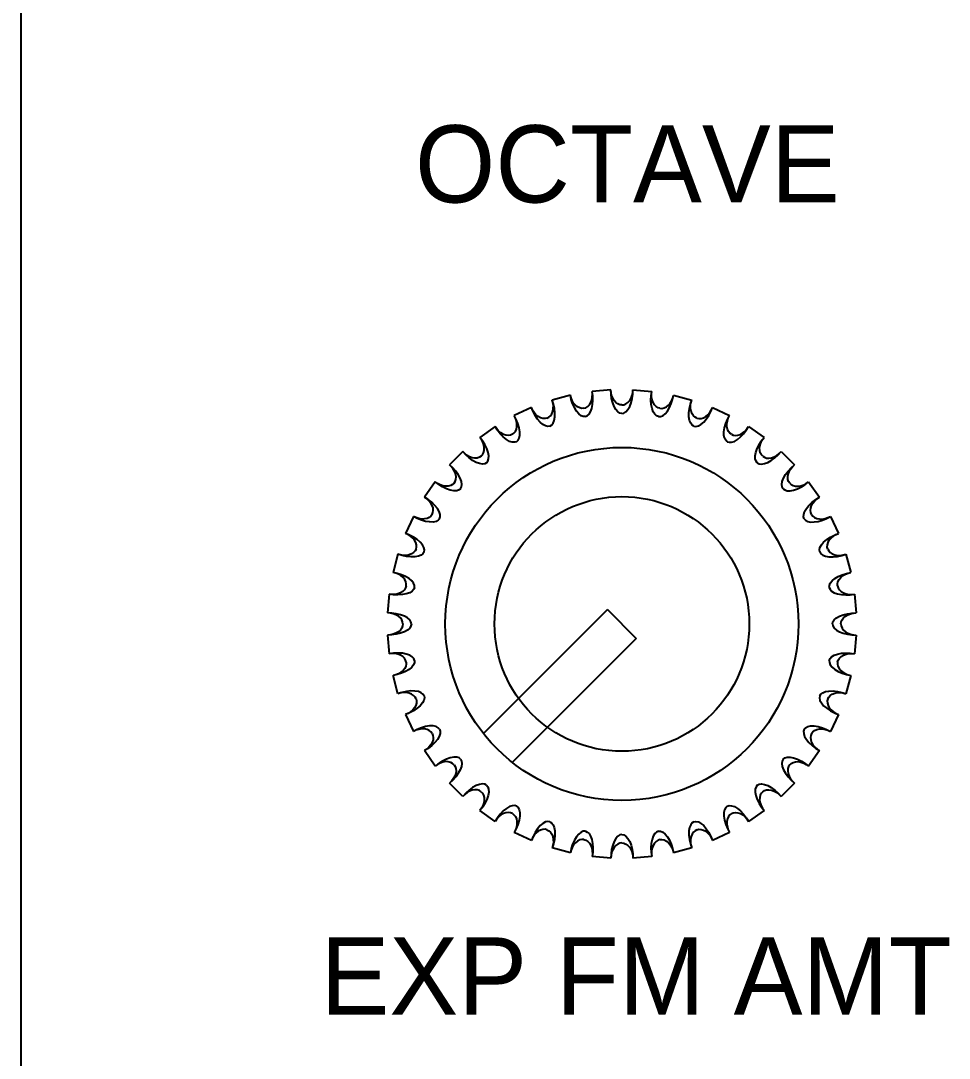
# Model space of a CAD drawing. Extents: x 0 to 71, y 0 to 129.
# Drawn here: x 0 to 27.34, y 63.71 to 94.27 of the extents above; entities that cross this region are included whole.
import ezdxf

# ---------------------------------------------------------------- set-up
doc = ezdxf.new("R2010")
doc.units = 0
doc.linetypes.add('BORDER', pattern=[0.875, 0.25, -0.125, 0.25, -0.125, 0, -0.125])
doc.layers.add('DXF_VCO-1A-PCB-RESTRAINTS2', color=7, linetype='CONTINUOUS')
doc.layers.add('LAYER1', color=7, linetype='CONTINUOUS')
doc.styles.add('TEXT554461', font='txt', dxfattribs={"height": 0.2})
doc.styles.add('TEXT554756', font='txt', dxfattribs={"height": 0.2})

msp = doc.modelspace()

# ---------------------------------------------------------------- linework, layer by layer
at = {"layer": 'DXF_VCO-1A-PCB-RESTRAINTS2', "color": 178}
for p, q in [((0, 128.5, 1.587), (0, 0, 1.587)), ((16.182, 83.239), (15.645, 83.095)), ((17.375, 83.4), (16.822, 83.352)), ((18.025, 83.4), (18.578, 83.352)), ((19.218, 83.239), (19.755, 83.095)), ((15.035, 82.873), (14.531, 82.638)), ((20.365, 82.873), (20.869, 82.638)), ((13.969, 82.313), (13.514, 81.995)), ((21.431, 82.313), (21.886, 81.995)), ((13.016, 81.577), (12.623, 81.184)), ((22.384, 81.577), (22.777, 81.184)), ((12.205, 80.686), (11.887, 80.232)), ((23.195, 80.686), (23.513, 80.232)), ((11.562, 79.669), (11.327, 79.165)), ((23.838, 79.669), (24.073, 79.165)), ((11.105, 78.555), (10.961, 78.018)), ((24.295, 78.555), (24.439, 78.018)), ((10.848, 77.378), (10.8, 76.825)), ((24.552, 77.378), (24.6, 76.825)), ((17.276, 76.924), (13.623, 73.272)), ((17.276, 76.924), (18.124, 76.076)), ((10.8, 76.175), (10.848, 75.622)), ((24.6, 76.175), (24.552, 75.622)), ((18.124, 76.076), (14.472, 72.423)), ((11.105, 74.446), (10.961, 74.982)), ((24.439, 74.982), (24.295, 74.446)), ((11.327, 73.835), (11.562, 73.332)), ((24.073, 73.835), (23.838, 73.332)), ((12.205, 72.314), (11.887, 72.769)), ((23.513, 72.769), (23.195, 72.314)), ((13.016, 71.423), (12.623, 71.816)), ((22.777, 71.816), (22.384, 71.423)), ((13.969, 70.687), (13.514, 71.005)), ((21.886, 71.005), (21.431, 70.687)), ((15.035, 70.127), (14.531, 70.362)), ((20.869, 70.362), (20.365, 70.127)), ((16.182, 69.761), (15.645, 69.905)), ((19.755, 69.905), (19.218, 69.761)), ((17.375, 69.6), (16.822, 69.648)), ((18.578, 69.648), (18.025, 69.6))]:
    msp.add_line(p, q, dxfattribs=at)
for points in [[(16.58, 82.852, 0), (16.52, 82.849, 0), (16.457, 82.862, 0), (16.392, 82.893, 0), (16.331, 82.942, 0), (16.277, 83.006, 0), (16.233, 83.08, 0), (16.201, 83.159, 0), (16.182, 83.239, 0)], [(16.623, 82.606, 0), (16.563, 82.607, 0), (16.497, 82.634, 0), (16.428, 82.687, 0), (16.361, 82.768, 0), (16.3, 82.871, 0), (16.249, 82.989, 0), (16.209, 83.114, 0), (16.182, 83.239, 0)], [(16.58, 82.852, 0), (16.637, 82.87, 0), (16.692, 82.904, 0), (16.742, 82.955, 0), (16.783, 83.022, 0), (16.812, 83.1, 0), (16.828, 83.185, 0), (16.831, 83.27, 0), (16.822, 83.352, 0)], [(16.623, 82.606, 0), (16.68, 82.628, 0), (16.733, 82.675, 0), (16.779, 82.749, 0), (16.814, 82.848, 0), (16.836, 82.965, 0), (16.844, 83.094, 0), (16.839, 83.225, 0), (16.822, 83.352, 0)], [(17.7, 82.7, 0), (17.641, 82.712, 0), (17.58, 82.749, 0), (17.522, 82.814, 0), (17.47, 82.905, 0), (17.428, 83.017, 0), (17.398, 83.143, 0), (17.38, 83.273, 0), (17.375, 83.4, 0)], [(17.7, 82.95, 0), (17.641, 82.958, 0), (17.58, 82.982, 0), (17.522, 83.023, 0), (17.47, 83.082, 0), (17.428, 83.154, 0), (17.398, 83.235, 0), (17.38, 83.318, 0), (17.375, 83.4, 0)], [(17.7, 82.7, 0), (17.759, 82.712, 0), (17.82, 82.749, 0), (17.878, 82.814, 0), (17.93, 82.905, 0), (17.972, 83.017, 0), (18.002, 83.143, 0), (18.02, 83.273, 0), (18.025, 83.4, 0)], [(17.7, 82.95, 0), (17.759, 82.958, 0), (17.82, 82.982, 0), (17.878, 83.023, 0), (17.93, 83.082, 0), (17.972, 83.154, 0), (18.002, 83.235, 0), (18.02, 83.318, 0), (18.025, 83.4, 0)], [(18.777, 82.606, 0), (18.72, 82.628, 0), (18.667, 82.675, 0), (18.621, 82.749, 0), (18.586, 82.848, 0), (18.564, 82.965, 0), (18.556, 83.094, 0), (18.561, 83.225, 0), (18.578, 83.352, 0)], [(18.82, 82.852, 0), (18.763, 82.87, 0), (18.708, 82.904, 0), (18.658, 82.955, 0), (18.617, 83.022, 0), (18.588, 83.1, 0), (18.572, 83.185, 0), (18.569, 83.27, 0), (18.578, 83.352, 0)], [(18.777, 82.606, 0), (18.837, 82.607, 0), (18.903, 82.634, 0), (18.972, 82.687, 0), (19.039, 82.768, 0), (19.1, 82.871, 0), (19.151, 82.989, 0), (19.191, 83.114, 0), (19.218, 83.239, 0)], [(18.82, 82.852, 0), (18.88, 82.849, 0), (18.943, 82.862, 0), (19.008, 82.893, 0), (19.069, 82.942, 0), (19.123, 83.006, 0), (19.167, 83.08, 0), (19.199, 83.159, 0), (19.218, 83.239, 0)], [(15.494, 82.561, 0), (15.436, 82.548, 0), (15.371, 82.55, 0), (15.302, 82.569, 0), (15.233, 82.606, 0), (15.169, 82.66, 0), (15.113, 82.725, 0), (15.068, 82.798, 0), (15.035, 82.873, 0)], [(15.579, 82.326, 0), (15.52, 82.317, 0), (15.45, 82.331, 0), (15.373, 82.373, 0), (15.293, 82.44, 0), (15.215, 82.531, 0), (15.144, 82.639, 0), (15.083, 82.755, 0), (15.035, 82.873, 0)], [(15.494, 82.561, 0), (15.547, 82.588, 0), (15.596, 82.632, 0), (15.636, 82.691, 0), (15.665, 82.764, 0), (15.68, 82.846, 0), (15.681, 82.932, 0), (15.668, 83.016, 0), (15.645, 83.095, 0)], [(15.579, 82.326, 0), (15.631, 82.357, 0), (15.675, 82.413, 0), (15.708, 82.494, 0), (15.725, 82.598, 0), (15.727, 82.717, 0), (15.712, 82.845, 0), (15.684, 82.974, 0), (15.645, 83.095, 0)], [(19.821, 82.326, 0), (19.769, 82.357, 0), (19.725, 82.413, 0), (19.692, 82.494, 0), (19.675, 82.598, 0), (19.673, 82.717, 0), (19.688, 82.845, 0), (19.716, 82.974, 0), (19.755, 83.095, 0)], [(19.906, 82.561, 0), (19.853, 82.588, 0), (19.804, 82.632, 0), (19.764, 82.691, 0), (19.735, 82.764, 0), (19.72, 82.846, 0), (19.719, 82.932, 0), (19.732, 83.016, 0), (19.755, 83.095, 0)], [(19.821, 82.326, 0), (19.88, 82.317, 0), (19.95, 82.331, 0), (20.027, 82.373, 0), (20.107, 82.44, 0), (20.185, 82.531, 0), (20.256, 82.639, 0), (20.317, 82.755, 0), (20.365, 82.873, 0)], [(19.906, 82.561, 0), (19.964, 82.548, 0), (20.029, 82.55, 0), (20.098, 82.569, 0), (20.167, 82.606, 0), (20.231, 82.66, 0), (20.287, 82.725, 0), (20.332, 82.798, 0), (20.365, 82.873, 0)], [(14.475, 82.086, 0), (14.522, 82.122, 0), (14.563, 82.173, 0), (14.592, 82.238, 0), (14.608, 82.315, 0), (14.609, 82.398, 0), (14.594, 82.483, 0), (14.568, 82.565, 0), (14.531, 82.638, 0)], [(14.6, 81.869, 0), (14.645, 81.909, 0), (14.679, 81.972, 0), (14.697, 82.057, 0), (14.696, 82.162, 0), (14.677, 82.28, 0), (14.64, 82.404, 0), (14.59, 82.525, 0), (14.531, 82.638, 0)], [(20.8, 81.869, 0), (20.755, 81.909, 0), (20.721, 81.972, 0), (20.703, 82.057, 0), (20.704, 82.162, 0), (20.723, 82.28, 0), (20.76, 82.404, 0), (20.81, 82.525, 0), (20.869, 82.638, 0)], [(20.925, 82.086, 0), (20.878, 82.122, 0), (20.837, 82.173, 0), (20.808, 82.238, 0), (20.792, 82.315, 0), (20.791, 82.398, 0), (20.806, 82.483, 0), (20.832, 82.565, 0), (20.869, 82.638, 0)], [(14.475, 82.086, 0), (14.42, 82.063, 0), (14.356, 82.054, 0), (14.284, 82.061, 0), (14.21, 82.085, 0), (14.138, 82.126, 0), (14.071, 82.181, 0), (14.014, 82.245, 0), (13.969, 82.313, 0)], [(14.6, 81.869, 0), (14.543, 81.85, 0), (14.472, 81.852, 0), (14.389, 81.879, 0), (14.298, 81.932, 0), (14.206, 82.008, 0), (14.117, 82.102, 0), (14.037, 82.206, 0), (13.969, 82.313, 0)], [(20.8, 81.869, 0), (20.857, 81.85, 0), (20.928, 81.852, 0), (21.011, 81.879, 0), (21.102, 81.932, 0), (21.194, 82.008, 0), (21.283, 82.102, 0), (21.363, 82.206, 0), (21.431, 82.313, 0)], [(20.925, 82.086, 0), (20.98, 82.063, 0), (21.044, 82.054, 0), (21.116, 82.061, 0), (21.19, 82.085, 0), (21.262, 82.126, 0), (21.329, 82.181, 0), (21.386, 82.245, 0), (21.431, 82.313, 0)], [(13.554, 81.441, 0), (13.594, 81.485, 0), (13.625, 81.542, 0), (13.643, 81.612, 0), (13.645, 81.69, 0), (13.631, 81.772, 0), (13.603, 81.853, 0), (13.562, 81.929, 0), (13.514, 81.995, 0)], [(13.715, 81.25, 0), (13.752, 81.297, 0), (13.775, 81.364, 0), (13.778, 81.451, 0), (13.759, 81.554, 0), (13.719, 81.667, 0), (13.662, 81.783, 0), (13.591, 81.894, 0), (13.514, 81.995, 0)], [(21.685, 81.25, 0), (21.648, 81.297, 0), (21.625, 81.364, 0), (21.622, 81.451, 0), (21.641, 81.554, 0), (21.681, 81.667, 0), (21.738, 81.783, 0), (21.809, 81.894, 0), (21.886, 81.995, 0)], [(21.846, 81.441, 0), (21.806, 81.485, 0), (21.775, 81.542, 0), (21.757, 81.612, 0), (21.755, 81.69, 0), (21.769, 81.772, 0), (21.797, 81.853, 0), (21.838, 81.929, 0), (21.886, 81.995, 0)], [(13.554, 81.441, 0), (13.504, 81.409, 0), (13.442, 81.388, 0), (13.371, 81.383, 0), (13.293, 81.394, 0), (13.215, 81.422, 0), (13.14, 81.465, 0), (13.073, 81.518, 0), (13.016, 81.577, 0)], [(13.715, 81.25, 0), (13.662, 81.221, 0), (13.592, 81.21, 0), (13.505, 81.223, 0), (13.407, 81.259, 0), (13.303, 81.318, 0), (13.199, 81.394, 0), (13.102, 81.483, 0), (13.016, 81.577, 0)], [(21.685, 81.25, 0), (21.738, 81.221, 0), (21.808, 81.21, 0), (21.895, 81.223, 0), (21.993, 81.259, 0), (22.097, 81.318, 0), (22.201, 81.394, 0), (22.298, 81.483, 0), (22.384, 81.577, 0)], [(21.846, 81.441, 0), (21.896, 81.409, 0), (21.958, 81.388, 0), (22.029, 81.383, 0), (22.107, 81.394, 0), (22.185, 81.422, 0), (22.26, 81.465, 0), (22.327, 81.518, 0), (22.384, 81.577, 0)], [(12.759, 80.646, 0), (12.791, 80.696, 0), (12.812, 80.758, 0), (12.817, 80.829, 0), (12.806, 80.907, 0), (12.778, 80.985, 0), (12.735, 81.06, 0), (12.682, 81.128, 0), (12.623, 81.184, 0)], [(12.951, 80.485, 0), (12.98, 80.538, 0), (12.99, 80.609, 0), (12.977, 80.695, 0), (12.941, 80.793, 0), (12.882, 80.898, 0), (12.806, 81.001, 0), (12.717, 81.098, 0), (12.623, 81.184, 0)], [(22.449, 80.485, 0), (22.42, 80.538, 0), (22.41, 80.609, 0), (22.423, 80.695, 0), (22.459, 80.793, 0), (22.518, 80.898, 0), (22.594, 81.001, 0), (22.683, 81.098, 0), (22.777, 81.184, 0)], [(22.641, 80.646, 0), (22.609, 80.696, 0), (22.588, 80.758, 0), (22.583, 80.829, 0), (22.594, 80.907, 0), (22.622, 80.985, 0), (22.665, 81.06, 0), (22.718, 81.128, 0), (22.777, 81.184, 0)], [(12.759, 80.646, 0), (12.715, 80.606, 0), (12.658, 80.575, 0), (12.589, 80.557, 0), (12.51, 80.555, 0), (12.428, 80.569, 0), (12.347, 80.597, 0), (12.272, 80.638, 0), (12.205, 80.686, 0)], [(12.951, 80.485, 0), (12.904, 80.448, 0), (12.836, 80.425, 0), (12.749, 80.423, 0), (12.646, 80.441, 0), (12.533, 80.481, 0), (12.417, 80.538, 0), (12.306, 80.609, 0), (12.205, 80.686, 0)], [(22.449, 80.485, 0), (22.496, 80.448, 0), (22.564, 80.425, 0), (22.651, 80.423, 0), (22.754, 80.441, 0), (22.867, 80.481, 0), (22.983, 80.538, 0), (23.094, 80.609, 0), (23.195, 80.686, 0)], [(22.641, 80.646, 0), (22.685, 80.606, 0), (22.742, 80.575, 0), (22.811, 80.557, 0), (22.89, 80.555, 0), (22.972, 80.569, 0), (23.053, 80.597, 0), (23.128, 80.638, 0), (23.195, 80.686, 0)], [(12.114, 79.725, 0), (12.137, 79.78, 0), (12.147, 79.844, 0), (12.139, 79.916, 0), (12.115, 79.99, 0), (12.074, 80.063, 0), (12.019, 80.129, 0), (11.955, 80.186, 0), (11.887, 80.232, 0)], [(12.331, 79.6, 0), (12.35, 79.657, 0), (12.348, 79.728, 0), (12.321, 79.811, 0), (12.268, 79.902, 0), (12.192, 79.994, 0), (12.099, 80.083, 0), (11.994, 80.163, 0), (11.887, 80.232, 0)], [(23.069, 79.6, 0), (23.05, 79.657, 0), (23.052, 79.728, 0), (23.079, 79.811, 0), (23.132, 79.902, 0), (23.208, 79.994, 0), (23.301, 80.083, 0), (23.406, 80.163, 0), (23.513, 80.232, 0)], [(23.286, 79.725, 0), (23.263, 79.78, 0), (23.253, 79.844, 0), (23.261, 79.916, 0), (23.285, 79.99, 0), (23.326, 80.063, 0), (23.381, 80.129, 0), (23.445, 80.186, 0), (23.513, 80.232, 0)], [(12.114, 79.725, 0), (12.078, 79.678, 0), (12.027, 79.637, 0), (11.962, 79.608, 0), (11.885, 79.592, 0), (11.802, 79.591, 0), (11.717, 79.606, 0), (11.636, 79.632, 0), (11.562, 79.669, 0)], [(12.331, 79.6, 0), (12.291, 79.555, 0), (12.228, 79.521, 0), (12.143, 79.503, 0), (12.038, 79.504, 0), (11.92, 79.523, 0), (11.796, 79.56, 0), (11.675, 79.61, 0), (11.562, 79.669, 0)], [(23.069, 79.6, 0), (23.109, 79.555, 0), (23.172, 79.521, 0), (23.257, 79.503, 0), (23.362, 79.504, 0), (23.48, 79.523, 0), (23.604, 79.56, 0), (23.725, 79.61, 0), (23.838, 79.669, 0)], [(23.286, 79.725, 0), (23.322, 79.678, 0), (23.373, 79.637, 0), (23.438, 79.608, 0), (23.515, 79.592, 0), (23.598, 79.591, 0), (23.683, 79.606, 0), (23.764, 79.632, 0), (23.838, 79.669, 0)], [(11.639, 78.706, 0), (11.652, 78.764, 0), (11.65, 78.829, 0), (11.631, 78.898, 0), (11.594, 78.967, 0), (11.54, 79.031, 0), (11.475, 79.087, 0), (11.402, 79.132, 0), (11.327, 79.165, 0)], [(11.874, 78.621, 0), (11.883, 78.68, 0), (11.869, 78.75, 0), (11.827, 78.827, 0), (11.76, 78.907, 0), (11.669, 78.985, 0), (11.561, 79.056, 0), (11.445, 79.117, 0), (11.327, 79.165, 0)], [(23.526, 78.621, 0), (23.517, 78.68, 0), (23.531, 78.75, 0), (23.573, 78.827, 0), (23.64, 78.907, 0), (23.731, 78.985, 0), (23.839, 79.056, 0), (23.955, 79.117, 0), (24.073, 79.165, 0)], [(23.761, 78.706, 0), (23.748, 78.764, 0), (23.75, 78.829, 0), (23.769, 78.898, 0), (23.806, 78.967, 0), (23.86, 79.031, 0), (23.925, 79.087, 0), (23.998, 79.132, 0), (24.073, 79.165, 0)], [(11.639, 78.706, 0), (11.612, 78.653, 0), (11.568, 78.605, 0), (11.509, 78.564, 0), (11.436, 78.535, 0), (11.354, 78.52, 0), (11.268, 78.519, 0), (11.184, 78.532, 0), (11.105, 78.555, 0)], [(11.874, 78.621, 0), (11.843, 78.569, 0), (11.787, 78.525, 0), (11.706, 78.493, 0), (11.603, 78.475, 0), (11.483, 78.473, 0), (11.355, 78.488, 0), (11.226, 78.516, 0), (11.105, 78.555, 0)], [(23.526, 78.621, 0), (23.557, 78.569, 0), (23.613, 78.525, 0), (23.694, 78.493, 0), (23.797, 78.475, 0), (23.917, 78.473, 0), (24.045, 78.488, 0), (24.174, 78.516, 0), (24.295, 78.555, 0)], [(23.761, 78.706, 0), (23.788, 78.653, 0), (23.832, 78.605, 0), (23.891, 78.564, 0), (23.964, 78.535, 0), (24.046, 78.52, 0), (24.132, 78.519, 0), (24.216, 78.532, 0), (24.295, 78.555, 0)], [(11.348, 77.62, 0), (11.351, 77.68, 0), (11.338, 77.743, 0), (11.307, 77.808, 0), (11.258, 77.869, 0), (11.194, 77.923, 0), (11.12, 77.967, 0), (11.041, 77.999, 0), (10.961, 78.018, 0)], [(11.594, 77.577, 0), (11.593, 77.637, 0), (11.567, 77.703, 0), (11.513, 77.772, 0), (11.432, 77.839, 0), (11.329, 77.9, 0), (11.211, 77.951, 0), (11.086, 77.991, 0), (10.961, 78.018, 0)], [(23.806, 77.577, 0), (23.807, 77.637, 0), (23.833, 77.703, 0), (23.887, 77.772, 0), (23.968, 77.839, 0), (24.071, 77.9, 0), (24.189, 77.951, 0), (24.314, 77.991, 0), (24.439, 78.018, 0)], [(24.052, 77.62, 0), (24.049, 77.68, 0), (24.062, 77.743, 0), (24.093, 77.808, 0), (24.142, 77.869, 0), (24.206, 77.923, 0), (24.28, 77.967, 0), (24.359, 77.999, 0), (24.439, 78.018, 0)], [(11.348, 77.62, 0), (11.33, 77.563, 0), (11.296, 77.508, 0), (11.245, 77.458, 0), (11.178, 77.417, 0), (11.1, 77.388, 0), (11.015, 77.372, 0), (10.93, 77.369, 0), (10.848, 77.378, 0)], [(24.052, 77.62, 0), (24.07, 77.563, 0), (24.104, 77.508, 0), (24.155, 77.458, 0), (24.222, 77.417, 0), (24.3, 77.388, 0), (24.385, 77.372, 0), (24.47, 77.369, 0), (24.552, 77.378, 0)], [(11.594, 77.577, 0), (11.572, 77.521, 0), (11.525, 77.467, 0), (11.451, 77.421, 0), (11.352, 77.386, 0), (11.235, 77.364, 0), (11.106, 77.356, 0), (10.975, 77.361, 0), (10.848, 77.378, 0)], [(23.806, 77.577, 0), (23.828, 77.521, 0), (23.875, 77.467, 0), (23.949, 77.421, 0), (24.048, 77.386, 0), (24.165, 77.364, 0), (24.294, 77.356, 0), (24.425, 77.361, 0), (24.552, 77.378, 0)], [(11.25, 76.5, 0), (11.242, 76.559, 0), (11.218, 76.62, 0), (11.177, 76.678, 0), (11.118, 76.73, 0), (11.046, 76.772, 0), (10.966, 76.802, 0), (10.882, 76.82, 0), (10.8, 76.825, 0)], [(11.5, 76.5, 0), (11.488, 76.559, 0), (11.451, 76.62, 0), (11.386, 76.678, 0), (11.295, 76.73, 0), (11.183, 76.772, 0), (11.058, 76.802, 0), (10.927, 76.82, 0), (10.8, 76.825, 0)], [(23.9, 76.5, 0), (23.912, 76.559, 0), (23.949, 76.62, 0), (24.014, 76.678, 0), (24.105, 76.73, 0), (24.217, 76.772, 0), (24.342, 76.802, 0), (24.473, 76.82, 0), (24.6, 76.825, 0)], [(24.15, 76.5, 0), (24.158, 76.559, 0), (24.182, 76.62, 0), (24.223, 76.678, 0), (24.282, 76.73, 0), (24.354, 76.772, 0), (24.434, 76.802, 0), (24.518, 76.82, 0), (24.6, 76.825, 0)], [(11.25, 76.5, 0), (11.242, 76.441, 0), (11.218, 76.381, 0), (11.177, 76.322, 0), (11.118, 76.27, 0), (11.046, 76.228, 0), (10.966, 76.198, 0), (10.882, 76.181, 0), (10.8, 76.175, 0)], [(11.5, 76.5, 0), (11.488, 76.441, 0), (11.451, 76.381, 0), (11.386, 76.322, 0), (11.295, 76.27, 0), (11.183, 76.228, 0), (11.058, 76.198, 0), (10.927, 76.181, 0), (10.8, 76.175, 0)], [(23.9, 76.5, 0), (23.912, 76.441, 0), (23.949, 76.381, 0), (24.014, 76.322, 0), (24.105, 76.27, 0), (24.217, 76.228, 0), (24.342, 76.198, 0), (24.473, 76.181, 0), (24.6, 76.175, 0)], [(24.15, 76.5, 0), (24.158, 76.441, 0), (24.182, 76.381, 0), (24.223, 76.322, 0), (24.282, 76.27, 0), (24.354, 76.228, 0), (24.434, 76.198, 0), (24.518, 76.181, 0), (24.6, 76.175, 0)], [(11.594, 75.423, 0), (11.572, 75.48, 0), (11.525, 75.533, 0), (11.451, 75.579, 0), (11.352, 75.614, 0), (11.235, 75.636, 0), (11.106, 75.644, 0), (10.975, 75.639, 0), (10.848, 75.622, 0)], [(11.348, 75.38, 0), (11.33, 75.437, 0), (11.296, 75.492, 0), (11.245, 75.542, 0), (11.178, 75.583, 0), (11.1, 75.613, 0), (11.015, 75.628, 0), (10.93, 75.631, 0), (10.848, 75.622, 0)], [(23.806, 75.423, 0), (23.828, 75.48, 0), (23.875, 75.533, 0), (23.949, 75.579, 0), (24.048, 75.614, 0), (24.165, 75.636, 0), (24.294, 75.644, 0), (24.425, 75.639, 0), (24.552, 75.622, 0)], [(24.052, 75.38, 0), (24.07, 75.437, 0), (24.104, 75.492, 0), (24.155, 75.542, 0), (24.222, 75.583, 0), (24.3, 75.613, 0), (24.385, 75.628, 0), (24.47, 75.631, 0), (24.552, 75.622, 0)], [(11.594, 75.423, 0), (11.593, 75.363, 0), (11.567, 75.297, 0), (11.513, 75.229, 0), (11.432, 75.162, 0), (11.329, 75.101, 0), (11.211, 75.049, 0), (11.086, 75.009, 0), (10.961, 74.982, 0)], [(11.348, 75.38, 0), (11.351, 75.321, 0), (11.338, 75.257, 0), (11.307, 75.192, 0), (11.258, 75.131, 0), (11.194, 75.077, 0), (11.12, 75.033, 0), (11.041, 75.001, 0), (10.961, 74.982, 0)], [(23.806, 75.423, 0), (23.807, 75.363, 0), (23.833, 75.297, 0), (23.887, 75.229, 0), (23.968, 75.162, 0), (24.071, 75.101, 0), (24.189, 75.049, 0), (24.314, 75.009, 0), (24.439, 74.982, 0)], [(24.052, 75.38, 0), (24.049, 75.321, 0), (24.062, 75.257, 0), (24.093, 75.192, 0), (24.142, 75.131, 0), (24.206, 75.077, 0), (24.28, 75.033, 0), (24.359, 75.001, 0), (24.439, 74.982, 0)], [(11.874, 74.38, 0), (11.843, 74.431, 0), (11.787, 74.475, 0), (11.706, 74.508, 0), (11.603, 74.525, 0), (11.483, 74.527, 0), (11.355, 74.512, 0), (11.226, 74.484, 0), (11.105, 74.446, 0)], [(11.639, 74.294, 0), (11.612, 74.347, 0), (11.568, 74.396, 0), (11.509, 74.436, 0), (11.436, 74.465, 0), (11.354, 74.48, 0), (11.268, 74.481, 0), (11.184, 74.468, 0), (11.105, 74.446, 0)], [(11.874, 74.38, 0), (11.883, 74.32, 0), (11.869, 74.25, 0), (11.827, 74.173, 0), (11.76, 74.094, 0), (11.669, 74.016, 0), (11.561, 73.944, 0), (11.445, 73.883, 0), (11.327, 73.835, 0)], [(11.639, 74.294, 0), (11.652, 74.236, 0), (11.65, 74.171, 0), (11.631, 74.102, 0), (11.594, 74.033, 0), (11.54, 73.969, 0), (11.475, 73.913, 0), (11.402, 73.868, 0), (11.327, 73.835, 0)], [(23.526, 74.38, 0), (23.517, 74.32, 0), (23.531, 74.25, 0), (23.573, 74.173, 0), (23.64, 74.094, 0), (23.731, 74.016, 0), (23.839, 73.944, 0), (23.955, 73.883, 0), (24.073, 73.835, 0)], [(23.526, 74.38, 0), (23.557, 74.431, 0), (23.613, 74.475, 0), (23.694, 74.508, 0), (23.797, 74.525, 0), (23.917, 74.527, 0), (24.045, 74.512, 0), (24.174, 74.484, 0), (24.295, 74.446, 0)], [(23.761, 74.294, 0), (23.748, 74.236, 0), (23.75, 74.171, 0), (23.769, 74.102, 0), (23.806, 74.033, 0), (23.86, 73.969, 0), (23.925, 73.913, 0), (23.998, 73.868, 0), (24.073, 73.835, 0)], [(23.761, 74.294, 0), (23.788, 74.347, 0), (23.832, 74.396, 0), (23.891, 74.436, 0), (23.964, 74.465, 0), (24.046, 74.48, 0), (24.132, 74.481, 0), (24.216, 74.468, 0), (24.295, 74.446, 0)], [(12.331, 73.4, 0), (12.291, 73.445, 0), (12.228, 73.479, 0), (12.143, 73.497, 0), (12.038, 73.497, 0), (11.92, 73.477, 0), (11.796, 73.441, 0), (11.675, 73.391, 0), (11.562, 73.332, 0)], [(12.114, 73.275, 0), (12.078, 73.323, 0), (12.027, 73.363, 0), (11.962, 73.392, 0), (11.885, 73.408, 0), (11.802, 73.409, 0), (11.717, 73.395, 0), (11.636, 73.368, 0), (11.562, 73.332, 0)], [(12.331, 73.4, 0), (12.35, 73.343, 0), (12.348, 73.272, 0), (12.321, 73.189, 0), (12.268, 73.099, 0), (12.192, 73.006, 0), (12.099, 72.917, 0), (11.994, 72.837, 0), (11.887, 72.769, 0)], [(23.069, 73.4, 0), (23.05, 73.343, 0), (23.052, 73.272, 0), (23.079, 73.189, 0), (23.132, 73.099, 0), (23.208, 73.006, 0), (23.301, 72.917, 0), (23.406, 72.837, 0), (23.513, 72.769, 0)], [(23.069, 73.4, 0), (23.109, 73.445, 0), (23.172, 73.479, 0), (23.257, 73.497, 0), (23.362, 73.497, 0), (23.48, 73.477, 0), (23.604, 73.441, 0), (23.725, 73.391, 0), (23.838, 73.332, 0)], [(23.286, 73.275, 0), (23.322, 73.323, 0), (23.373, 73.363, 0), (23.438, 73.392, 0), (23.515, 73.408, 0), (23.598, 73.409, 0), (23.683, 73.395, 0), (23.764, 73.368, 0), (23.838, 73.332, 0)], [(12.114, 73.275, 0), (12.137, 73.22, 0), (12.147, 73.156, 0), (12.139, 73.084, 0), (12.115, 73.01, 0), (12.074, 72.938, 0), (12.019, 72.871, 0), (11.955, 72.814, 0), (11.887, 72.769, 0)], [(23.286, 73.275, 0), (23.263, 73.22, 0), (23.253, 73.156, 0), (23.261, 73.084, 0), (23.285, 73.01, 0), (23.326, 72.938, 0), (23.381, 72.871, 0), (23.445, 72.814, 0), (23.513, 72.769, 0)], [(12.951, 72.515, 0), (12.904, 72.553, 0), (12.836, 72.575, 0), (12.749, 72.578, 0), (12.646, 72.559, 0), (12.533, 72.519, 0), (12.417, 72.462, 0), (12.306, 72.391, 0), (12.205, 72.314, 0)], [(12.759, 72.354, 0), (12.715, 72.395, 0), (12.658, 72.425, 0), (12.589, 72.443, 0), (12.51, 72.445, 0), (12.428, 72.431, 0), (12.347, 72.403, 0), (12.272, 72.362, 0), (12.205, 72.314, 0)], [(12.951, 72.515, 0), (12.98, 72.462, 0), (12.99, 72.392, 0), (12.977, 72.305, 0), (12.941, 72.207, 0), (12.882, 72.103, 0), (12.806, 71.999, 0), (12.717, 71.902, 0), (12.623, 71.816, 0)], [(22.449, 72.515, 0), (22.42, 72.462, 0), (22.41, 72.392, 0), (22.423, 72.305, 0), (22.459, 72.207, 0), (22.518, 72.103, 0), (22.594, 71.999, 0), (22.683, 71.902, 0), (22.777, 71.816, 0)], [(22.449, 72.515, 0), (22.496, 72.553, 0), (22.564, 72.575, 0), (22.651, 72.578, 0), (22.754, 72.559, 0), (22.867, 72.519, 0), (22.983, 72.462, 0), (23.094, 72.391, 0), (23.195, 72.314, 0)], [(22.641, 72.354, 0), (22.685, 72.395, 0), (22.742, 72.425, 0), (22.811, 72.443, 0), (22.89, 72.445, 0), (22.972, 72.431, 0), (23.053, 72.403, 0), (23.128, 72.362, 0), (23.195, 72.314, 0)], [(12.759, 72.354, 0), (12.791, 72.304, 0), (12.812, 72.242, 0), (12.817, 72.171, 0), (12.806, 72.093, 0), (12.778, 72.015, 0), (12.735, 71.94, 0), (12.682, 71.873, 0), (12.623, 71.816, 0)], [(22.641, 72.354, 0), (22.609, 72.304, 0), (22.588, 72.242, 0), (22.583, 72.171, 0), (22.594, 72.093, 0), (22.622, 72.015, 0), (22.665, 71.94, 0), (22.718, 71.873, 0), (22.777, 71.816, 0)], [(13.715, 71.751, 0), (13.662, 71.78, 0), (13.592, 71.79, 0), (13.505, 71.777, 0), (13.407, 71.741, 0), (13.303, 71.683, 0), (13.199, 71.606, 0), (13.102, 71.517, 0), (13.016, 71.423, 0)], [(13.554, 71.559, 0), (13.504, 71.591, 0), (13.442, 71.612, 0), (13.371, 71.617, 0), (13.293, 71.606, 0), (13.215, 71.578, 0), (13.14, 71.535, 0), (13.073, 71.482, 0), (13.016, 71.423, 0)], [(13.715, 71.751, 0), (13.752, 71.704, 0), (13.775, 71.636, 0), (13.778, 71.549, 0), (13.759, 71.446, 0), (13.719, 71.333, 0), (13.662, 71.217, 0), (13.591, 71.106, 0), (13.514, 71.005, 0)], [(13.554, 71.559, 0), (13.594, 71.515, 0), (13.625, 71.458, 0), (13.643, 71.389, 0), (13.645, 71.31, 0), (13.631, 71.228, 0), (13.603, 71.147, 0), (13.562, 71.072, 0), (13.514, 71.005, 0)], [(21.685, 71.751, 0), (21.648, 71.704, 0), (21.625, 71.636, 0), (21.622, 71.549, 0), (21.641, 71.446, 0), (21.681, 71.333, 0), (21.738, 71.217, 0), (21.809, 71.106, 0), (21.886, 71.005, 0)], [(21.685, 71.751, 0), (21.738, 71.78, 0), (21.808, 71.79, 0), (21.895, 71.777, 0), (21.993, 71.741, 0), (22.097, 71.683, 0), (22.201, 71.606, 0), (22.298, 71.517, 0), (22.384, 71.423, 0)], [(21.846, 71.559, 0), (21.806, 71.515, 0), (21.775, 71.458, 0), (21.757, 71.389, 0), (21.755, 71.31, 0), (21.769, 71.228, 0), (21.797, 71.147, 0), (21.838, 71.072, 0), (21.886, 71.005, 0)], [(21.846, 71.559, 0), (21.896, 71.591, 0), (21.958, 71.612, 0), (22.029, 71.617, 0), (22.107, 71.606, 0), (22.185, 71.578, 0), (22.26, 71.535, 0), (22.327, 71.482, 0), (22.384, 71.423, 0)], [(14.6, 71.131, 0), (14.543, 71.15, 0), (14.472, 71.148, 0), (14.389, 71.121, 0), (14.298, 71.068, 0), (14.206, 70.992, 0), (14.117, 70.899, 0), (14.037, 70.795, 0), (13.969, 70.687, 0)], [(14.475, 70.914, 0), (14.42, 70.937, 0), (14.356, 70.947, 0), (14.284, 70.94, 0), (14.21, 70.915, 0), (14.138, 70.874, 0), (14.071, 70.819, 0), (14.014, 70.755, 0), (13.969, 70.687, 0)], [(14.475, 70.914, 0), (14.522, 70.878, 0), (14.563, 70.827, 0), (14.592, 70.762, 0), (14.608, 70.685, 0), (14.609, 70.602, 0), (14.594, 70.517, 0), (14.568, 70.436, 0), (14.531, 70.362, 0)], [(14.6, 71.131, 0), (14.645, 71.091, 0), (14.679, 71.028, 0), (14.697, 70.943, 0), (14.696, 70.838, 0), (14.677, 70.72, 0), (14.64, 70.596, 0), (14.59, 70.475, 0), (14.531, 70.362, 0)], [(20.8, 71.131, 0), (20.755, 71.091, 0), (20.721, 71.028, 0), (20.703, 70.943, 0), (20.704, 70.838, 0), (20.723, 70.72, 0), (20.76, 70.596, 0), (20.81, 70.475, 0), (20.869, 70.362, 0)], [(20.925, 70.914, 0), (20.878, 70.878, 0), (20.837, 70.827, 0), (20.808, 70.762, 0), (20.792, 70.685, 0), (20.791, 70.602, 0), (20.806, 70.517, 0), (20.832, 70.436, 0), (20.869, 70.362, 0)], [(20.8, 71.131, 0), (20.857, 71.15, 0), (20.928, 71.148, 0), (21.011, 71.121, 0), (21.102, 71.068, 0), (21.194, 70.992, 0), (21.283, 70.899, 0), (21.363, 70.795, 0), (21.431, 70.687, 0)], [(20.925, 70.914, 0), (20.98, 70.937, 0), (21.044, 70.947, 0), (21.116, 70.94, 0), (21.19, 70.915, 0), (21.262, 70.874, 0), (21.329, 70.819, 0), (21.386, 70.755, 0), (21.431, 70.687, 0)], [(15.579, 70.674, 0), (15.52, 70.683, 0), (15.45, 70.669, 0), (15.373, 70.628, 0), (15.293, 70.56, 0), (15.215, 70.469, 0), (15.144, 70.362, 0), (15.083, 70.245, 0), (15.035, 70.127, 0)], [(15.579, 70.674, 0), (15.631, 70.643, 0), (15.675, 70.587, 0), (15.708, 70.506, 0), (15.725, 70.403, 0), (15.727, 70.283, 0), (15.712, 70.155, 0), (15.684, 70.027, 0), (15.645, 69.905, 0)], [(19.821, 70.674, 0), (19.769, 70.643, 0), (19.725, 70.587, 0), (19.692, 70.506, 0), (19.675, 70.403, 0), (19.673, 70.283, 0), (19.688, 70.155, 0), (19.716, 70.027, 0), (19.755, 69.905, 0)], [(19.821, 70.674, 0), (19.88, 70.683, 0), (19.95, 70.669, 0), (20.027, 70.628, 0), (20.107, 70.56, 0), (20.185, 70.469, 0), (20.256, 70.362, 0), (20.317, 70.245, 0), (20.365, 70.127, 0)], [(15.494, 70.439, 0), (15.436, 70.452, 0), (15.371, 70.45, 0), (15.302, 70.431, 0), (15.233, 70.394, 0), (15.169, 70.341, 0), (15.113, 70.275, 0), (15.068, 70.202, 0), (15.035, 70.127, 0)], [(15.494, 70.439, 0), (15.547, 70.412, 0), (15.596, 70.368, 0), (15.636, 70.309, 0), (15.665, 70.237, 0), (15.68, 70.155, 0), (15.681, 70.068, 0), (15.668, 69.984, 0), (15.645, 69.905, 0)], [(16.623, 70.394, 0), (16.563, 70.393, 0), (16.497, 70.367, 0), (16.428, 70.313, 0), (16.361, 70.232, 0), (16.3, 70.129, 0), (16.249, 70.011, 0), (16.209, 69.886, 0), (16.182, 69.761, 0)], [(16.623, 70.394, 0), (16.68, 70.373, 0), (16.733, 70.325, 0), (16.779, 70.251, 0), (16.814, 70.152, 0), (16.836, 70.035, 0), (16.844, 69.906, 0), (16.839, 69.775, 0), (16.822, 69.648, 0)], [(17.7, 70.3, 0), (17.641, 70.288, 0), (17.58, 70.251, 0), (17.522, 70.186, 0), (17.47, 70.095, 0), (17.428, 69.983, 0), (17.398, 69.858, 0), (17.38, 69.727, 0), (17.375, 69.6, 0)], [(17.7, 70.3, 0), (17.759, 70.288, 0), (17.82, 70.251, 0), (17.878, 70.186, 0), (17.93, 70.095, 0), (17.972, 69.983, 0), (18.002, 69.858, 0), (18.02, 69.727, 0), (18.025, 69.6, 0)], [(18.777, 70.394, 0), (18.72, 70.373, 0), (18.667, 70.325, 0), (18.621, 70.251, 0), (18.586, 70.152, 0), (18.564, 70.035, 0), (18.556, 69.906, 0), (18.561, 69.775, 0), (18.578, 69.648, 0)], [(18.777, 70.394, 0), (18.837, 70.393, 0), (18.903, 70.367, 0), (18.972, 70.313, 0), (19.039, 70.232, 0), (19.1, 70.129, 0), (19.151, 70.011, 0), (19.191, 69.886, 0), (19.218, 69.761, 0)], [(19.906, 70.439, 0), (19.853, 70.412, 0), (19.804, 70.368, 0), (19.764, 70.309, 0), (19.735, 70.237, 0), (19.72, 70.155, 0), (19.719, 70.068, 0), (19.732, 69.984, 0), (19.755, 69.905, 0)], [(19.906, 70.439, 0), (19.964, 70.452, 0), (20.029, 70.45, 0), (20.098, 70.431, 0), (20.167, 70.394, 0), (20.231, 70.341, 0), (20.287, 70.275, 0), (20.332, 70.202, 0), (20.365, 70.127, 0)], [(16.58, 70.148, 0), (16.52, 70.151, 0), (16.457, 70.138, 0), (16.392, 70.107, 0), (16.331, 70.058, 0), (16.277, 69.995, 0), (16.233, 69.92, 0), (16.201, 69.841, 0), (16.182, 69.761, 0)], [(16.58, 70.148, 0), (16.637, 70.13, 0), (16.692, 70.096, 0), (16.742, 70.045, 0), (16.783, 69.978, 0), (16.812, 69.9, 0), (16.828, 69.816, 0), (16.831, 69.73, 0), (16.822, 69.648, 0)], [(17.7, 70.05, 0), (17.641, 70.043, 0), (17.58, 70.018, 0), (17.522, 69.977, 0), (17.47, 69.918, 0), (17.428, 69.846, 0), (17.398, 69.766, 0), (17.38, 69.682, 0), (17.375, 69.6, 0)], [(17.7, 70.05, 0), (17.759, 70.043, 0), (17.82, 70.018, 0), (17.878, 69.977, 0), (17.93, 69.918, 0), (17.972, 69.846, 0), (18.002, 69.766, 0), (18.02, 69.682, 0), (18.025, 69.6, 0)], [(18.82, 70.148, 0), (18.763, 70.13, 0), (18.708, 70.096, 0), (18.658, 70.045, 0), (18.617, 69.978, 0), (18.588, 69.9, 0), (18.572, 69.816, 0), (18.569, 69.73, 0), (18.578, 69.648, 0)], [(18.82, 70.148, 0), (18.88, 70.151, 0), (18.943, 70.138, 0), (19.008, 70.107, 0), (19.069, 70.058, 0), (19.123, 69.995, 0), (19.167, 69.92, 0), (19.199, 69.841, 0), (19.218, 69.761, 0)]]:
    msp.add_polyline3d(points, dxfattribs=at)
for radius in [5.2, 3.75]:
    msp.add_circle((17.7, 76.5), radius, dxfattribs=at)
at = {"layer": 'LAYER1', "color": 178}
msp.add_line((0, 128.5), (0, 0), dxfattribs=at)
msp.add_circle((17.7, 76.5), 3.75, dxfattribs=at)

# ---------------------------------------------------------------- texts
at = {"layer": 'DXF_VCO-1A-PCB-RESTRAINTS2', "color": 178, "linetype": 'BORDER'}
for s, style, p in [('OCTAVE', 'TEXT554756', (11.607, 88.914)), ('EXP FM AMT', 'TEXT554461', (8.824, 64.994))]:
    msp.add_text(s, height=2.274, dxfattribs=dict(at, style=style)).set_placement(p)

doc.saveas('drawing.dxf')
